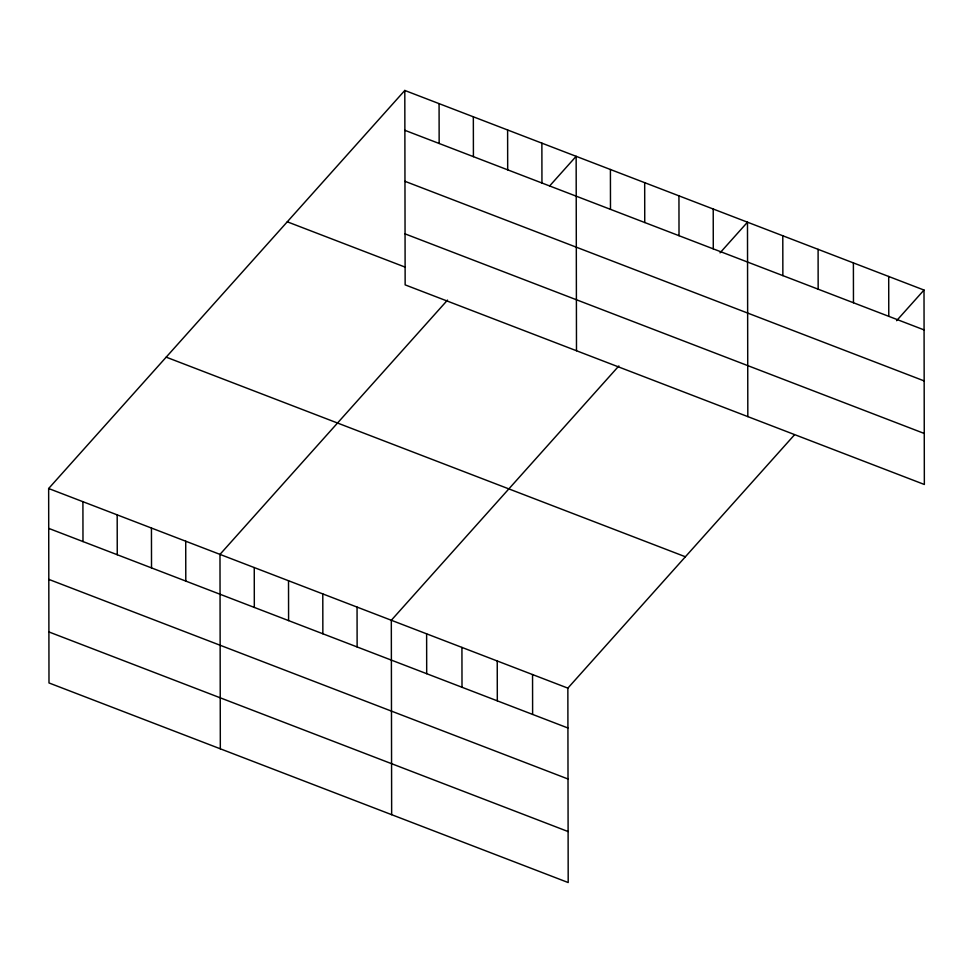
<?xml version="1.0" encoding="UTF-8"?>
<svg xmlns="http://www.w3.org/2000/svg" width="973" height="973" viewBox="0 0 973 973"><rect width="100%" height="100%" fill="white"/><g stroke="black" fill="none" stroke-linecap="round" stroke-linejoin="round"><path stroke-width="1.46" d="M794.369 434.955L567.855 688.13L568.196 882.547L48.991 682.949L48.65 488.519L404.804 90.453L924.009 290.051L924.35 484.481L405.145 284.87L404.804 90.453M447.519 300.085L219.983 554.391L220.324 748.821M549.696 185.879L576.15 156.312L576.49 350.742M618.852 365.957L391.316 620.263L391.657 814.693M720.056 252.834L747.483 222.185L747.823 416.614M896.583 320.701L924.009 290.051M404.877 130.309L924.082 329.908M404.975 181.319L924.168 380.917M405.06 233.873L924.265 433.471M287.278 221.808L405.157 267.125M166.188 357.152L685.381 556.763M48.65 488.519L567.855 688.13M48.723 528.388L567.916 727.986M48.808 579.385L568.013 778.996M48.905 631.939L568.098 831.55M888.702 276.478L888.775 316.334M853.394 262.905L853.467 302.761M818.098 249.331L818.159 289.188M782.791 235.758L782.864 275.614M713.221 209.013L713.282 248.869M678.947 195.841L679.02 235.697M644.685 182.669L644.746 222.525M610.412 169.484L610.485 209.353M541.876 143.14L541.949 183.009M532.547 674.557L532.62 714.413M507.614 129.968L507.687 169.825M497.239 660.983L497.312 700.84M473.34 116.796L473.413 156.653M461.932 647.41L462.005 687.266M439.078 103.625L439.151 143.481M426.624 633.837L426.697 673.693M357.055 607.091L357.127 646.948M322.793 593.907L322.854 633.776M288.519 580.735L288.592 620.604M254.257 567.563L254.318 607.432M185.721 541.219L185.794 581.076M151.447 528.047L151.52 567.904M117.186 514.875L117.259 554.732M82.912 501.691L82.985 541.56"/></g></svg>
